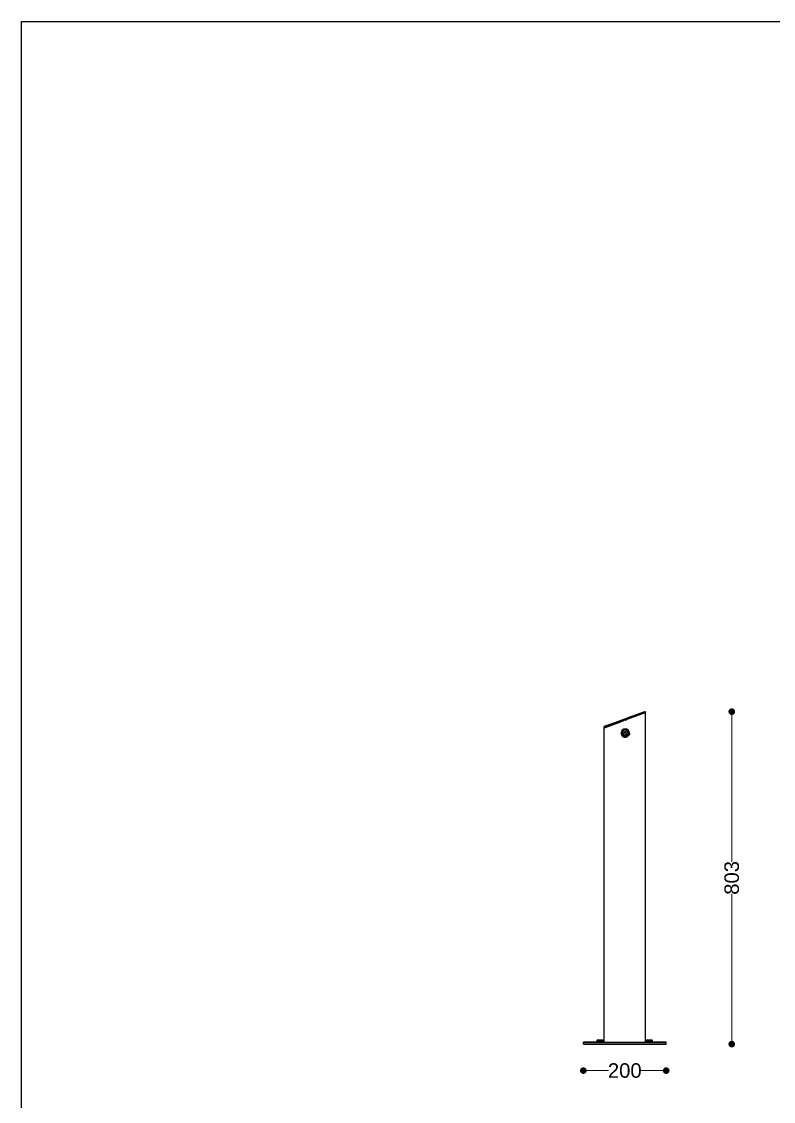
# Model space of a CAD drawing. Header units: millimetres. Extents: x 10366 to 13995, y 24552 to 29685.
# Drawn here: x 10366 to 12181, y 27078 to 29685 of the extents above; entities that cross this region are included whole.
import ezdxf

# ---------------------------------------------------------------- set-up
doc = ezdxf.new("R2010")
doc.units = ezdxf.units.MM
doc.header["$LTSCALE"] = 3
doc.layers.add('Default', color=7, linetype='Continuous')
doc.styles.get("Standard").update_dxf_attribs({"font": 'arial.ttf'})
doc.dimstyles.new('MATEUSZ', dxfattribs={"dimtxt": 35, "dimasz": 16, "dimexe": 0.18, "dimexo": 0.0625, "dimgap": 0.09, "dimtad": 0, "dimdec": 0, "dimdsep": 46, "dimtxsty": 'Standard', "dimblk": 'DOT', "dimcen": 0.09, "dimse1": 1, "dimse2": 1, "dimadec": 0, "dimazin": 0, "dimtfac": 1, "dimtdec": 0, "dimtofl": 0, "dimtmove": 0, "dimatfit": 3, "dimfxl": 1, "dimtolj": 1, "dimtzin": 0, "dimlwd": 9, "dimlwe": 9, "dimarcsym": 0})

# ---------------------------------------------------------------- blocks, each defined once
blk = doc.blocks.new('_Dot')
at = {"color": 0, "linetype": 'ByBlock', "lineweight": -2}
blk.add_line((-0.5, 0), (-1, 0), dxfattribs=at)
at = {"color": 0, "linetype": 'ByBlock', "const_width": 0.5}
blk.add_lwpolyline([(-0.25, 0, 1), (0.25, 0, 1)], format="xyb", close=True, dxfattribs=at)
blk = doc.blocks.new('*D28')
at = {"color": 0, "lineweight": 9, "transparency": 16777216}
for p, q in [((12080.1, 28002.6), (12080.1, 27656.2)), ((12080.1, 27232.1), (12080.1, 27578.6))]:
    blk.add_line(p, q, dxfattribs=at)
at = {"layer": 'Defpoints', "color": 0, "transparency": 16777216}
for p in [(11870.8, 28018.6), (11921.2, 27216.1), (12080.1, 27216.1)]:
    blk.add_point(p, dxfattribs=at)
at = {"color": 0, "lineweight": 9, "transparency": 16777216, "xscale": 16, "yscale": 16, "zscale": 16}
for p, rotation in [((12080.1, 28018.6), 90), ((12080.1, 27216.1), 270)]:
    blk.add_blockref('_Dot', p, dxfattribs=dict(at, rotation=rotation))
at = {"color": 0, "transparency": 16777216, "insert": (12080.1, 27617.4), "char_height": 35, "attachment_point": 5, "rotation": 90}
blk.add_mtext('\\A1;803', dxfattribs=at)
blk = doc.blocks.new('*D30')
at = {"color": 0, "lineweight": 9, "transparency": 16777216}
for p, q in [((11737.9, 27152.1), (11782.9, 27152.1)), ((11905.9, 27152.1), (11860.9, 27152.1))]:
    blk.add_line(p, q, dxfattribs=at)
at = {"layer": 'Defpoints', "color": 0, "transparency": 16777216}
for p in [(11721.9, 27216.1), (11921.9, 27216.1), (11921.9, 27152.1)]:
    blk.add_point(p, dxfattribs=at)
at = {"color": 0, "lineweight": 9, "transparency": 16777216, "xscale": 16, "yscale": 16, "zscale": 16, "rotation": 180}
blk.add_blockref('_Dot', (11721.9, 27152.1), dxfattribs=at)
at = {"color": 0, "lineweight": 9, "transparency": 16777216, "xscale": 16, "yscale": 16, "zscale": 16}
blk.add_blockref('_Dot', (11921.9, 27152.1), dxfattribs=at)
at = {"color": 0, "transparency": 16777216, "insert": (11821.9, 27152.1), "char_height": 35, "attachment_point": 5}
blk.add_mtext('\\A1;200', dxfattribs=at)

msp = doc.modelspace()

# ---------------------------------------------------------------- linework, layer by layer
msp.add_lwpolyline([(10366.2, 24552.5), (10366.2, 29684.6), (13995, 29684.6), (13995, 24552.5)], close=True)
at = {"layer": 'Default'}
for p, q in [((11871.9, 28016.8), (11871.9, 28017.7)), ((11871.9, 27221.1), (11871.9, 28016.1)), ((11771.9, 27981.3), (11771.9, 27982.1)), ((11771.9, 27221.1), (11771.9, 27979.7)), ((11824.2, 27971.3), (11818.9, 27966)), ((11818.9, 27966), (11826.1, 27964)), ((11826.1, 27964), (11824.2, 27971.3)), ((11721.9, 27216.1), (11721.9, 27221.1)), ((11755.5, 27225.1), (11755.5, 27222.1)), ((11755.5, 27222.1), (11755.5, 27225.1)), ((11755.5, 27222.1), (11755.5, 27225.1)), ((11756, 27225.1), (11761.6, 27225.1)), ((11756, 27225.1), (11756, 27222.1)), ((11756, 27222.1), (11761.6, 27222.1)), ((11756.5, 27226.1), (11762.1, 27226.1)), ((11761.6, 27225.1), (11761.6, 27222.1)), ((11762.1, 27226.1), (11768, 27226.1)), ((11762.6, 27225.1), (11768.4, 27225.1)), ((11762.6, 27225.1), (11762.6, 27222.1)), ((11762.6, 27222.1), (11768.4, 27222.1)), ((11768.4, 27225.1), (11768.4, 27222.1)), ((11769, 27225.1), (11769.1, 27225.1)), ((11769, 27225.1), (11769, 27222.1)), ((11769, 27222.1), (11769.1, 27222.1)), ((11769.1, 27225.1), (11769.1, 27222.1)), ((11769.1, 27225.1), (11769.1, 27222.1)), ((11769.1, 27225.1), (11769.1, 27222.1)), ((11769.1, 27225.1), (11769.1, 27222.1)), ((11874.7, 27225.1), (11874.7, 27222.1)), ((11874.7, 27222.1), (11874.7, 27225.1)), ((11875.2, 27225.1), (11880.8, 27225.1)), ((11875.2, 27225.1), (11875.2, 27222.1)), ((11875.2, 27222.1), (11880.8, 27222.1)), ((11875.7, 27226.1), (11881.3, 27226.1)), ((11880.8, 27225.1), (11880.8, 27222.1)), ((11881.3, 27226.1), (11887.1, 27226.1)), ((11881.8, 27225.1), (11887.6, 27225.1)), ((11881.8, 27225.1), (11881.8, 27222.1)), ((11881.8, 27222.1), (11887.6, 27222.1)), ((11887.6, 27225.1), (11887.6, 27222.1)), ((11888.1, 27225.1), (11888.3, 27225.1)), ((11888.1, 27225.1), (11888.1, 27222.1)), ((11888.1, 27222.1), (11888.3, 27222.1)), ((11888.3, 27225.1), (11888.3, 27222.1)), ((11888.3, 27225.1), (11888.3, 27222.1)), ((11921.9, 27216.1), (11921.9, 27221.1))]:
    msp.add_line(p, q, dxfattribs=at)
for points in [[(11871.9, 28017.7, 0), (11871.9, 28017.7, 0), (11871.9, 28017.7, 0), (11871.9, 28017.7, 0), (11871.9, 28017.7, 0), (11871.9, 28017.7, 0), (11871.9, 28017.7, 0), (11871.9, 28017.7, 0), (11871.9, 28017.7, 0), (11871.9, 28017.7, 0), (11871.9, 28017.6, 0), (11871.6, 28017.5, 0), (11870.4, 28017.1, 0), (11857.8, 28012.6, 0), (11771.9, 27982.1, 0)], [(11871.9, 28016.8, 0), (11871.9, 28016.8, 0), (11871.9, 28016.8, 0), (11871.9, 28016.8, 0), (11871.9, 28016.8, 0), (11871.9, 28016.8, 0), (11871.9, 28016.8, 0), (11871.9, 28016.8, 0), (11871.9, 28016.8, 0), (11871.9, 28016.8, 0), (11871.9, 28016.8, 0), (11871.6, 28016.7, 0), (11870.4, 28016.2, 0), (11857.8, 28011.8, 0), (11811.6, 27995.4, 0), (11783.5, 27985.4, 0), (11774.9, 27982.3, 0), (11772.7, 27981.5, 0), (11772.1, 27981.3, 0), (11772, 27981.3, 0), (11771.9, 27981.3, 0), (11771.9, 27981.3, 0), (11771.9, 27981.3, 0), (11771.9, 27981.3, 0), (11771.9, 27981.3, 0), (11771.9, 27981.3, 0), (11771.9, 27981.3, 0), (11771.9, 27981.3, 0), (11771.9, 27981.3, 0), (11771.9, 27981.3, 0), (11771.9, 27981.3, 0), (11771.9, 27981.3, 0)], [(11871.9, 28016.1, 0), (11871.9, 28016.1, 0), (11871.9, 28016.1, 0), (11871.9, 28016.1, 0), (11871.9, 28016.1, 0), (11871.9, 28016.1, 0), (11871.9, 28016.1, 0), (11871.9, 28016.1, 0), (11871.9, 28016.1, 0), (11871.9, 28016.1, 0), (11871.7, 28016, 0), (11871.1, 28015.8, 0), (11864.4, 28013.4, 0), (11802.1, 27990.7, 0), (11779.5, 27982.5, 0), (11773.5, 27980.3, 0), (11772.2, 27979.8, 0), (11771.9, 27979.7, 0), (11771.9, 27979.7, 0), (11771.9, 27979.7, 0), (11771.9, 27979.7, 0), (11771.9, 27979.7, 0), (11771.9, 27979.7, 0), (11771.9, 27979.7, 0), (11771.9, 27979.7, 0), (11771.9, 27979.7, 0), (11771.9, 27979.7, 0), (11771.9, 27979.7, 0), (11771.9, 27979.7, 0), (11771.9, 27979.7, 0), (11771.9, 27979.7, 0), (11771.9, 27979.7, 0), (11771.9, 27979.7, 0), (11772.1, 27979.8, 0), (11772.6, 27980, 0), (11775, 27980.8, 0), (11807.9, 27992.8, 0)], [(11864.4, 28013.3, 0), (11784.5, 27984.4, 0), (11774.2, 27980.7, 0), (11773.4, 27980.4, 0), (11773.3, 27980.3, 0), (11773.3, 27980.3, 0), (11773.3, 27980.3, 0), (11773.3, 27980.3, 0), (11773.3, 27980.3, 0), (11773.3, 27980.3, 0), (11773.3, 27980.3, 0), (11773.3, 27980.3, 0), (11773.3, 27980.3, 0), (11773.3, 27980.3, 0), (11773.3, 27980.3, 0), (11773.3, 27980.3, 0), (11773.3, 27980.3, 0), (11773.3, 27980.3, 0), (11773.6, 27980.5, 0), (11775.3, 27981.1, 0), (11782.1, 27983.6, 0), (11808, 27992.9, 0)], [(11821.8, 27997.9, 0), (11822.2, 27998.1, 0)], [(11821.8, 27997.9, 0), (11822.2, 27998, 0)], [(11823.2, 27998.4, 0), (11823.6, 27998.6, 0)], [(11823.2, 27998.4, 0), (11823.6, 27998.5, 0)], [(11824.6, 27998.9, 0), (11825, 27999.1, 0)], [(11824.7, 27998.9, 0), (11825, 27999, 0)], [(11826.1, 27999.4, 0), (11826.5, 27999.6, 0)], [(11826.1, 27999.5, 0), (11826.5, 27999.6, 0)], [(11827.8, 28003.1, 0), (11827.9, 28003.1, 0), (11827.9, 28003.1, 0), (11828, 28003.1, 0), (11828.1, 28003.1, 0), (11828.1, 28003.1, 0), (11828.2, 28003.1, 0), (11828.2, 28003.1, 0), (11828.3, 28003.1, 0)], [(11835.9, 28005.9, 0), (11836, 28006, 0), (11836.1, 28006.1, 0), (11836.2, 28006.1, 0), (11836.3, 28006.2, 0)], [(11836.3, 28006.2, 0), (11836.3, 28006.2, 0), (11836.2, 28006.1, 0), (11836.2, 28006.1, 0), (11836.1, 28006, 0), (11836.1, 28006, 0), (11836, 28005.9, 0), (11836, 28005.9, 0), (11836, 28005.8, 0)], [(11837.6, 28006.6, 0), (11837.4, 28006.6, 0), (11837.3, 28006.5, 0), (11837.2, 28006.4, 0), (11837.1, 28006.2, 0)], [(11847, 28010.1, 0), (11846.9, 28010, 0), (11846.8, 28009.9, 0), (11846.7, 28009.8, 0), (11846.6, 28009.7, 0)], [(11865.8, 28013.9, 0), (11864.7, 28013.4, 0)], [(11867.2, 28014.4, 0), (11866.9, 28014.2, 0)], [(11870.6, 28018.6, 0), (11870.7, 28018.6, 0), (11870.8, 28018.6, 0), (11870.9, 28018.7, 0), (11871, 28018.6, 0), (11871.2, 28018.6, 0), (11871.3, 28018.6, 0), (11871.4, 28018.5, 0), (11871.5, 28018.5, 0), (11871.6, 28018.4, 0), (11871.7, 28018.3, 0), (11871.7, 28018.2, 0), (11871.8, 28018.1, 0), (11871.9, 28018, 0), (11871.9, 28017.9, 0), (11871.9, 28017.8, 0), (11871.9, 28017.7, 0)], [(11871.5, 28016, 0), (11871.8, 28016.1, 0), (11871.9, 28016.1, 0), (11871.9, 28016.1, 0), (11871.9, 28016.1, 0), (11871.9, 28016.1, 0), (11871.9, 28016.1, 0), (11871.9, 28016.1, 0), (11871.9, 28016.1, 0), (11871.9, 28016.1, 0), (11871.9, 28016.1, 0), (11871.9, 28016.1, 0), (11871.9, 28016.1, 0), (11871.9, 28016.1, 0), (11871.9, 28016.1, 0), (11871.9, 28016.1, 0), (11871.9, 28016.1, 0), (11871.9, 28016.1, 0), (11871.9, 28016.1, 0)], [(11871.9, 28016.8, 0), (11871.9, 28016.7, 0), (11871.9, 28016.6, 0), (11871.9, 28016.5, 0), (11871.9, 28016.4, 0)], [(11771.9, 27982.1, 0), (11771.9, 27982.3, 0), (11772, 27982.5, 0), (11772, 27982.6, 0), (11772.1, 27982.7, 0), (11772.2, 27982.8, 0), (11772.3, 27982.9, 0), (11772.4, 27983, 0), (11772.6, 27983.1, 0)], [(11773.3, 27980.3, 0), (11773.3, 27980.3, 0), (11773.1, 27980.3, 0), (11773, 27980.3, 0), (11772.8, 27980.3, 0), (11772.7, 27980.3, 0), (11772.5, 27980.4, 0), (11772.4, 27980.4, 0), (11772.3, 27980.5, 0), (11772.2, 27980.6, 0), (11772.1, 27980.8, 0), (11772, 27980.9, 0), (11771.9, 27981.1, 0), (11771.9, 27981.2, 0), (11771.9, 27981.3, 0)], [(11796.6, 27991.7, 0), (11796.5, 27991.7, 0), (11796.4, 27991.7, 0), (11796.3, 27991.7, 0), (11796.1, 27991.6, 0)], [(11796.8, 27988.9, 0), (11796.9, 27988.9, 0), (11797, 27988.9, 0), (11797.1, 27989, 0), (11797.1, 27989, 0), (11797.2, 27989.1, 0), (11797.3, 27989.2, 0), (11797.3, 27989.2, 0), (11797.4, 27989.3, 0)], [(11806.1, 27995.1, 0), (11805.9, 27995.1, 0), (11805.8, 27995.1, 0), (11805.7, 27995.1, 0), (11805.6, 27995, 0)], [(11806.3, 27992.3, 0), (11806.4, 27992.3, 0), (11806.5, 27992.4, 0), (11806.6, 27992.5, 0), (11806.7, 27992.6, 0)], [(11806.9, 27995.5, 0), (11807, 27995.5, 0), (11807.2, 27995.6, 0), (11807.3, 27995.6, 0), (11807.5, 27995.5, 0)], [(11808, 27992.9, 0), (11809.3, 27993.3, 0)], [(11808.1, 27993, 0), (11809.5, 27993.4, 0)], [(11809.8, 27993.5, 0), (11810.8, 27993.8, 0)], [(11810, 27993.6, 0), (11810.7, 27993.9, 0)], [(11811.4, 27994.1, 0), (11812.2, 27994.4, 0)], [(11811.4, 27994.1, 0), (11812.2, 27994.4, 0)], [(11812.8, 27994.6, 0), (11813.6, 27994.9, 0)], [(11812.8, 27994.7, 0), (11813.6, 27994.9, 0)], [(11814.3, 27995.2, 0), (11815, 27995.5, 0)], [(11814.3, 27995.1, 0), (11815, 27995.4, 0)], [(11815.7, 27995.7, 0), (11816.5, 27996, 0)], [(11815.7, 27995.6, 0), (11816.5, 27995.9, 0)], [(11817.1, 27996.2, 0), (11817.9, 27996.5, 0)], [(11817.1, 27996.2, 0), (11817.9, 27996.4, 0)], [(11818.9, 27996.8, 0), (11819.3, 27997, 0)], [(11818.9, 27996.9, 0), (11819.3, 27997, 0)], [(11820.4, 27997.3, 0), (11820.8, 27997.5, 0)], [(11820.4, 27997.4, 0), (11820.7, 27997.5, 0)], [(11833.6, 27964.3, 0), (11831.7, 27962.3, 0)], [(11833, 27966.5, 0), (11833.6, 27964.3, 0)], [(11756.1, 27221.1, 0), (11727.4, 27221.1, 0), (11722.3, 27221.1, 0), (11722, 27221.1, 0), (11721.9, 27221.1, 0), (11721.9, 27221.1, 0), (11721.9, 27221.1, 0), (11721.9, 27221.1, 0), (11721.9, 27221.1, 0), (11721.9, 27221.1, 0), (11721.9, 27221.1, 0), (11721.9, 27221.1, 0), (11721.9, 27221.1, 0), (11721.9, 27221.1, 0), (11721.9, 27221.1, 0), (11721.9, 27221.1, 0), (11721.9, 27221.1, 0), (11721.9, 27221.1, 0), (11722, 27221.1, 0), (11722.2, 27221.1, 0), (11723.1, 27221.1, 0), (11726.7, 27221.1, 0), (11742.1, 27221.1, 0), (11921.9, 27221.1, 0)], [(11755.5, 27225.1, 0), (11755.5, 27225.2, 0), (11755.5, 27225.3, 0), (11755.6, 27225.4, 0), (11755.6, 27225.5, 0), (11755.6, 27225.6, 0), (11755.7, 27225.7, 0), (11755.7, 27225.8, 0), (11755.8, 27225.8, 0), (11755.9, 27225.9, 0), (11756, 27225.9, 0), (11756, 27226, 0), (11756.1, 27226, 0), (11756.2, 27226.1, 0), (11756.3, 27226.1, 0), (11756.4, 27226.1, 0), (11756.5, 27226.1, 0)], [(11755.5, 27225.1, 0), (11755.5, 27225.2, 0), (11755.5, 27225.3, 0), (11755.5, 27225.4, 0), (11755.5, 27225.5, 0), (11755.6, 27225.6, 0), (11755.6, 27225.7, 0), (11755.7, 27225.8, 0), (11755.8, 27225.8, 0), (11755.8, 27225.9, 0), (11755.9, 27225.9, 0), (11756, 27226, 0), (11756.1, 27226, 0), (11756.2, 27226.1, 0), (11756.2, 27226.1, 0), (11756.3, 27226.1, 0), (11756.4, 27226.1, 0)], [(11755.5, 27225.1, 0), (11755.5, 27225.2, 0), (11755.5, 27225.4, 0), (11755.6, 27225.5, 0), (11755.6, 27225.6, 0)], [(11756, 27225.1, 0), (11755.6, 27225.1, 0), (11755.5, 27225.1, 0), (11755.5, 27225.1, 0), (11755.5, 27225.1, 0), (11755.5, 27225.1, 0), (11755.5, 27225.1, 0), (11755.5, 27225.1, 0), (11755.5, 27225.1, 0), (11755.5, 27225.1, 0), (11755.5, 27225.1, 0), (11755.5, 27225.1, 0), (11755.5, 27225.1, 0), (11755.5, 27225.1, 0), (11755.5, 27225.1, 0), (11755.5, 27225.1, 0), (11755.5, 27225.1, 0), (11755.5, 27225.1, 0), (11755.5, 27225.1, 0), (11755.5, 27225.1, 0), (11755.5, 27225.1, 0), (11755.5, 27225.1, 0), (11755.5, 27225.1, 0), (11755.5, 27225.1, 0)], [(11755.5, 27222.1, 0), (11755.5, 27222.1, 0), (11755.5, 27222.1, 0), (11755.5, 27222.1, 0), (11755.5, 27222.1, 0), (11755.5, 27222.1, 0), (11755.5, 27222.1, 0), (11755.5, 27222.1, 0), (11755.5, 27222.1, 0), (11755.5, 27222.1, 0), (11755.5, 27222.1, 0), (11755.5, 27222.1, 0), (11755.5, 27222.1, 0), (11755.5, 27222.1, 0), (11755.5, 27222.1, 0), (11755.5, 27222.1, 0), (11755.5, 27222.1, 0), (11755.5, 27222.1, 0), (11755.5, 27222.1, 0), (11755.5, 27222.1, 0), (11755.5, 27222.1, 0), (11755.5, 27222.1, 0), (11755.6, 27222.1, 0), (11756, 27222.1, 0)], [(11755.6, 27221.6, 0), (11755.5, 27221.7, 0), (11755.5, 27221.9, 0), (11755.5, 27222, 0), (11755.5, 27222.1, 0)], [(11756.5, 27221.1, 0), (11756.4, 27221.1, 0), (11756.3, 27221.1, 0), (11756.2, 27221.2, 0), (11756.1, 27221.2, 0), (11756, 27221.2, 0), (11756, 27221.3, 0), (11755.9, 27221.3, 0), (11755.8, 27221.4, 0), (11755.7, 27221.5, 0), (11755.7, 27221.6, 0), (11755.6, 27221.6, 0), (11755.6, 27221.7, 0), (11755.6, 27221.8, 0), (11755.5, 27221.9, 0), (11755.5, 27222, 0), (11755.5, 27222.1, 0)], [(11756.4, 27221.1, 0), (11756.3, 27221.1, 0), (11756.2, 27221.1, 0), (11756.2, 27221.2, 0), (11756.1, 27221.2, 0), (11756, 27221.2, 0), (11755.9, 27221.3, 0), (11755.8, 27221.3, 0), (11755.8, 27221.4, 0), (11755.7, 27221.5, 0), (11755.6, 27221.6, 0), (11755.6, 27221.6, 0), (11755.5, 27221.7, 0), (11755.5, 27221.8, 0), (11755.5, 27221.9, 0), (11755.5, 27222, 0), (11755.5, 27222.1, 0)], [(11755.7, 27225.7, 0), (11755.8, 27225.8, 0), (11755.9, 27225.9, 0), (11756, 27226, 0), (11756.1, 27226, 0), (11756.2, 27226.1, 0), (11756.3, 27226.1, 0), (11756.4, 27226.1, 0), (11756.5, 27226.1, 0)], [(11756.5, 27221.1, 0), (11756.4, 27221.1, 0), (11756.3, 27221.1, 0), (11756.2, 27221.2, 0), (11756.1, 27221.2, 0), (11756, 27221.2, 0), (11756, 27221.3, 0), (11755.9, 27221.3, 0), (11755.8, 27221.4, 0)], [(11756.5, 27221.1, 0), (11756.4, 27221.1, 0), (11756.3, 27221.1, 0), (11756.2, 27221.1, 0), (11756.1, 27221.2, 0), (11756, 27221.2, 0), (11755.9, 27221.3, 0), (11755.8, 27221.3, 0), (11755.8, 27221.4, 0)], [(11756.5, 27226.1, 0), (11756.5, 27226.1, 0), (11756.4, 27226.1, 0), (11756.4, 27226.1, 0), (11756.3, 27226, 0), (11756.3, 27226, 0), (11756.2, 27226, 0), (11756.2, 27225.9, 0), (11756.1, 27225.8, 0), (11756.1, 27225.7, 0), (11756, 27225.5, 0), (11756, 27225.3, 0), (11756, 27225.1, 0)], [(11756, 27226, 0), (11756.1, 27226, 0), (11756.2, 27226.1, 0), (11756.3, 27226.1, 0), (11756.5, 27226.1, 0)], [(11756.7, 27226.1, 0), (11756.6, 27226.1, 0), (11756.5, 27226.1, 0), (11756.4, 27226.1, 0), (11756.3, 27226, 0), (11756.2, 27226, 0), (11756.1, 27226, 0), (11756, 27225.9, 0), (11756, 27225.8, 0)], [(11756, 27222.1, 0), (11756, 27221.9, 0), (11756, 27221.7, 0), (11756.1, 27221.6, 0), (11756.1, 27221.4, 0), (11756.2, 27221.3, 0), (11756.2, 27221.3, 0), (11756.3, 27221.2, 0), (11756.3, 27221.2, 0), (11756.4, 27221.1, 0), (11756.4, 27221.1, 0), (11756.5, 27221.1, 0), (11756.5, 27221.1, 0)], [(11756.5, 27226.1, 0), (11756.4, 27226.1, 0), (11756.4, 27226.1, 0), (11756.4, 27226.1, 0), (11756.4, 27226.1, 0), (11756.3, 27226.1, 0), (11756.3, 27226, 0), (11756.2, 27226, 0), (11756.2, 27225.9, 0), (11756.1, 27225.9, 0), (11756.1, 27225.7, 0)], [(11756.7, 27226.1, 0), (11756.6, 27226.1, 0), (11756.5, 27226.1, 0), (11756.4, 27226.1, 0), (11756.3, 27226, 0)], [(11756.3, 27221.2, 0), (11756.4, 27221.2, 0), (11756.5, 27221.1, 0), (11756.6, 27221.1, 0), (11756.7, 27221.1, 0)], [(11761.6, 27225.1, 0), (11761.6, 27225.3, 0), (11761.7, 27225.5, 0), (11761.7, 27225.7, 0), (11761.8, 27225.8, 0), (11761.8, 27225.9, 0), (11761.9, 27226, 0), (11761.9, 27226, 0), (11761.9, 27226, 0), (11762, 27226.1, 0), (11762, 27226.1, 0), (11762.1, 27226.1, 0), (11762.1, 27226.1, 0)], [(11762.6, 27225.1, 0), (11761.6, 27225.1, 0)], [(11761.6, 27222.1, 0), (11762.6, 27222.1, 0)], [(11762.1, 27221.1, 0), (11762.1, 27221.1, 0), (11762, 27221.1, 0), (11762, 27221.1, 0), (11761.9, 27221.2, 0), (11761.9, 27221.2, 0), (11761.9, 27221.3, 0), (11761.8, 27221.3, 0), (11761.8, 27221.4, 0), (11761.7, 27221.6, 0), (11761.7, 27221.7, 0), (11761.6, 27221.9, 0), (11761.6, 27222.1, 0)], [(11762.1, 27226.1, 0), (11762.2, 27226.1, 0), (11762.2, 27226.1, 0), (11762.2, 27226.1, 0), (11762.2, 27226.1, 0), (11762.2, 27226.1, 0), (11762.3, 27226.1, 0), (11762.3, 27226, 0), (11762.4, 27226, 0), (11762.4, 27225.9, 0), (11762.5, 27225.9, 0), (11762.5, 27225.7, 0), (11762.6, 27225.5, 0), (11762.6, 27225.3, 0), (11762.6, 27225.1, 0)], [(11762.6, 27222.1, 0), (11762.6, 27221.9, 0), (11762.6, 27221.7, 0), (11762.5, 27221.6, 0), (11762.5, 27221.4, 0), (11762.4, 27221.3, 0), (11762.4, 27221.3, 0), (11762.4, 27221.2, 0), (11762.3, 27221.2, 0), (11762.3, 27221.1, 0), (11762.2, 27221.1, 0), (11762.2, 27221.1, 0), (11762.2, 27221.1, 0), (11762.2, 27221.1, 0), (11762.1, 27221.1, 0)], [(11767.9, 27226.1, 0), (11768, 27226.1, 0), (11768.1, 27226.1, 0), (11768.2, 27226.1, 0), (11768.3, 27226, 0), (11768.4, 27226, 0), (11768.5, 27225.9, 0), (11768.6, 27225.8, 0), (11768.7, 27225.7, 0)], [(11768.7, 27221.5, 0), (11768.6, 27221.4, 0), (11768.5, 27221.3, 0), (11768.4, 27221.2, 0), (11768.3, 27221.2, 0), (11768.2, 27221.2, 0), (11768.1, 27221.1, 0), (11768, 27221.1, 0), (11767.9, 27221.1, 0)], [(11768.4, 27225.1, 0), (11768.4, 27225.3, 0), (11768.4, 27225.5, 0), (11768.3, 27225.7, 0), (11768.3, 27225.8, 0), (11768.3, 27225.9, 0), (11768.2, 27226, 0), (11768.2, 27226, 0), (11768.1, 27226, 0), (11768.1, 27226.1, 0), (11768, 27226.1, 0), (11768, 27226.1, 0), (11768, 27226.1, 0), (11768, 27226.1, 0), (11768, 27226.1, 0)], [(11768, 27226.1, 0), (11768, 27226.1, 0), (11768.1, 27226.1, 0), (11768.2, 27226.1, 0), (11768.3, 27226, 0), (11768.4, 27226, 0), (11768.5, 27226, 0), (11768.6, 27225.9, 0), (11768.7, 27225.8, 0), (11768.7, 27225.7, 0), (11768.8, 27225.7, 0), (11768.8, 27225.6, 0), (11768.9, 27225.5, 0), (11768.9, 27225.4, 0), (11768.9, 27225.3, 0), (11768.9, 27225.2, 0), (11769, 27225.1, 0)], [(11769, 27222.1, 0), (11768.9, 27222, 0), (11768.9, 27221.9, 0), (11768.9, 27221.8, 0), (11768.9, 27221.7, 0), (11768.8, 27221.7, 0), (11768.8, 27221.6, 0), (11768.7, 27221.5, 0), (11768.7, 27221.4, 0), (11768.6, 27221.3, 0), (11768.5, 27221.3, 0), (11768.4, 27221.2, 0), (11768.3, 27221.2, 0), (11768.2, 27221.1, 0), (11768.1, 27221.1, 0), (11768, 27221.1, 0), (11768, 27221.1, 0)], [(11768, 27221.1, 0), (11768, 27221.1, 0), (11768, 27221.1, 0), (11768, 27221.1, 0), (11768, 27221.1, 0), (11768.1, 27221.1, 0), (11768.1, 27221.2, 0), (11768.1, 27221.2, 0), (11768.2, 27221.2, 0), (11768.2, 27221.3, 0), (11768.3, 27221.4, 0), (11768.3, 27221.5, 0), (11768.4, 27221.7, 0), (11768.4, 27221.9, 0), (11768.4, 27222.1, 0)], [(11769.1, 27225.1, 0), (11769.1, 27225.2, 0), (11769.1, 27225.3, 0), (11769.1, 27225.4, 0), (11769.1, 27225.5, 0), (11769, 27225.6, 0), (11769, 27225.7, 0), (11768.9, 27225.7, 0), (11768.8, 27225.8, 0), (11768.8, 27225.9, 0), (11768.7, 27226, 0), (11768.6, 27226, 0), (11768.5, 27226, 0), (11768.4, 27226.1, 0), (11768.3, 27226.1, 0), (11768.2, 27226.1, 0), (11768.1, 27226.1, 0)], [(11769.1, 27225.1, 0), (11769.1, 27225.2, 0), (11769.1, 27225.3, 0), (11769.1, 27225.4, 0), (11769, 27225.5, 0), (11769, 27225.6, 0), (11768.9, 27225.7, 0), (11768.9, 27225.7, 0), (11768.8, 27225.8, 0), (11768.7, 27225.9, 0), (11768.6, 27226, 0), (11768.5, 27226, 0), (11768.5, 27226, 0), (11768.4, 27226.1, 0), (11768.3, 27226.1, 0), (11768.2, 27226.1, 0), (11768.1, 27226.1, 0)], [(11768.1, 27226.1, 0), (11768.2, 27226.1, 0), (11768.3, 27226.1, 0), (11768.4, 27226.1, 0), (11768.5, 27226, 0), (11768.6, 27226, 0), (11768.6, 27225.9, 0), (11768.7, 27225.9, 0), (11768.8, 27225.8, 0), (11768.9, 27225.8, 0), (11768.9, 27225.7, 0), (11769, 27225.6, 0), (11769, 27225.5, 0), (11769, 27225.4, 0), (11769.1, 27225.3, 0), (11769.1, 27225.2, 0), (11769.1, 27225.1, 0)], [(11768.1, 27221.1, 0), (11768.2, 27221.1, 0), (11768.3, 27221.1, 0), (11768.4, 27221.1, 0), (11768.5, 27221.2, 0), (11768.6, 27221.2, 0), (11768.7, 27221.3, 0), (11768.8, 27221.3, 0), (11768.8, 27221.4, 0), (11768.9, 27221.5, 0), (11769, 27221.6, 0), (11769, 27221.7, 0), (11769.1, 27221.7, 0), (11769.1, 27221.8, 0), (11769.1, 27221.9, 0), (11769.1, 27222, 0), (11769.1, 27222.1, 0)], [(11769.1, 27222.1, 0), (11769.1, 27222, 0), (11769.1, 27221.9, 0), (11769, 27221.8, 0), (11769, 27221.7, 0), (11769, 27221.6, 0), (11768.9, 27221.6, 0), (11768.9, 27221.5, 0), (11768.8, 27221.4, 0), (11768.7, 27221.3, 0), (11768.6, 27221.3, 0), (11768.6, 27221.2, 0), (11768.5, 27221.2, 0), (11768.4, 27221.2, 0), (11768.3, 27221.1, 0), (11768.2, 27221.1, 0), (11768.1, 27221.1, 0)], [(11768.2, 27226.1, 0), (11768.3, 27226.1, 0), (11768.4, 27226.1, 0), (11768.4, 27226.1, 0), (11768.5, 27226, 0), (11768.6, 27226, 0), (11768.7, 27225.9, 0), (11768.8, 27225.9, 0), (11768.8, 27225.8, 0), (11768.9, 27225.8, 0), (11769, 27225.7, 0), (11769, 27225.6, 0), (11769.1, 27225.5, 0), (11769.1, 27225.4, 0), (11769.1, 27225.3, 0), (11769.1, 27225.2, 0), (11769.1, 27225.1, 0)], [(11769.1, 27222.1, 0), (11769.1, 27222, 0), (11769.1, 27221.9, 0), (11769.1, 27221.8, 0), (11769.1, 27221.7, 0), (11769, 27221.6, 0), (11769, 27221.6, 0), (11768.9, 27221.5, 0), (11768.8, 27221.4, 0), (11768.8, 27221.3, 0), (11768.7, 27221.3, 0), (11768.6, 27221.2, 0), (11768.5, 27221.2, 0), (11768.4, 27221.2, 0), (11768.4, 27221.1, 0), (11768.3, 27221.1, 0), (11768.2, 27221.1, 0)], [(11769, 27225.1, 0), (11768.9, 27225.1, 0), (11768.9, 27225.1, 0), (11768.9, 27225.1, 0), (11768.8, 27225.1, 0), (11768.4, 27225.1, 0)], [(11768.4, 27222.1, 0), (11769, 27222.1, 0)], [(11771.9, 27221.1, 0), (11768.4, 27221.1, 0)], [(11768.5, 27221.2, 0), (11768.7, 27221.3, 0), (11768.8, 27221.4, 0), (11768.9, 27221.5, 0), (11768.9, 27221.6, 0), (11769, 27221.7, 0), (11769.1, 27221.9, 0), (11769.1, 27222, 0), (11769.1, 27222.1, 0)], [(11768.8, 27225.6, 0), (11768.8, 27225.5, 0), (11768.9, 27225.3, 0), (11768.9, 27225.2, 0), (11768.9, 27225.1, 0)], [(11875.7, 27221.1, 0), (11871.9, 27221.1, 0)], [(11874.7, 27225.1, 0), (11874.7, 27225.2, 0), (11874.7, 27225.3, 0), (11874.8, 27225.4, 0), (11874.8, 27225.5, 0), (11874.8, 27225.6, 0), (11874.9, 27225.7, 0), (11874.9, 27225.8, 0), (11875, 27225.8, 0), (11875.1, 27225.9, 0), (11875.2, 27225.9, 0), (11875.2, 27226, 0), (11875.3, 27226, 0), (11875.4, 27226.1, 0), (11875.5, 27226.1, 0), (11875.6, 27226.1, 0), (11875.7, 27226.1, 0)], [(11874.7, 27225.1, 0), (11874.7, 27225.2, 0), (11874.7, 27225.3, 0), (11874.7, 27225.4, 0), (11874.7, 27225.5, 0), (11874.8, 27225.6, 0), (11874.8, 27225.7, 0), (11874.9, 27225.8, 0), (11875, 27225.8, 0), (11875, 27225.9, 0), (11875.1, 27225.9, 0), (11875.2, 27226, 0), (11875.3, 27226, 0), (11875.4, 27226.1, 0), (11875.4, 27226.1, 0), (11875.5, 27226.1, 0), (11875.6, 27226.1, 0)], [(11875.2, 27225.1, 0), (11874.8, 27225.1, 0), (11874.7, 27225.1, 0), (11874.7, 27225.1, 0), (11874.7, 27225.1, 0), (11874.7, 27225.1, 0), (11874.7, 27225.1, 0), (11874.7, 27225.1, 0), (11874.7, 27225.1, 0), (11874.7, 27225.1, 0), (11874.7, 27225.1, 0), (11874.7, 27225.1, 0), (11874.7, 27225.1, 0), (11874.7, 27225.1, 0), (11874.7, 27225.1, 0), (11874.7, 27225.1, 0), (11874.7, 27225.1, 0), (11874.7, 27225.1, 0), (11874.7, 27225.1, 0), (11874.7, 27225.1, 0), (11874.7, 27225.1, 0), (11874.7, 27225.1, 0), (11874.7, 27225.1, 0), (11874.7, 27225.1, 0)], [(11874.7, 27222.1, 0), (11874.7, 27222.1, 0), (11874.7, 27222.1, 0), (11874.7, 27222.1, 0), (11874.7, 27222.1, 0), (11874.7, 27222.1, 0), (11874.7, 27222.1, 0), (11874.7, 27222.1, 0), (11874.7, 27222.1, 0), (11874.7, 27222.1, 0), (11874.7, 27222.1, 0), (11874.7, 27222.1, 0), (11874.7, 27222.1, 0), (11874.7, 27222.1, 0), (11874.7, 27222.1, 0), (11874.7, 27222.1, 0), (11874.7, 27222.1, 0), (11874.7, 27222.1, 0), (11874.7, 27222.1, 0), (11874.7, 27222.1, 0), (11874.7, 27222.1, 0), (11874.7, 27222.1, 0), (11874.8, 27222.1, 0), (11875.2, 27222.1, 0)], [(11874.8, 27221.7, 0), (11874.8, 27221.8, 0), (11874.7, 27221.9, 0), (11874.7, 27222, 0), (11874.7, 27222.1, 0)], [(11875.7, 27221.1, 0), (11875.6, 27221.1, 0), (11875.5, 27221.1, 0), (11875.4, 27221.2, 0), (11875.3, 27221.2, 0), (11875.2, 27221.2, 0), (11875.2, 27221.3, 0), (11875.1, 27221.3, 0), (11875, 27221.4, 0), (11874.9, 27221.5, 0), (11874.9, 27221.6, 0), (11874.8, 27221.6, 0), (11874.8, 27221.7, 0), (11874.8, 27221.8, 0), (11874.7, 27221.9, 0), (11874.7, 27222, 0), (11874.7, 27222.1, 0)], [(11875.6, 27221.1, 0), (11875.5, 27221.1, 0), (11875.4, 27221.1, 0), (11875.4, 27221.2, 0), (11875.3, 27221.2, 0), (11875.2, 27221.2, 0), (11875.1, 27221.3, 0), (11875, 27221.3, 0), (11875, 27221.4, 0), (11874.9, 27221.5, 0), (11874.8, 27221.6, 0), (11874.8, 27221.6, 0), (11874.7, 27221.7, 0), (11874.7, 27221.8, 0), (11874.7, 27221.9, 0), (11874.7, 27222, 0), (11874.7, 27222.1, 0)], [(11875.7, 27221.1, 0), (11875.5, 27221.1, 0), (11875.4, 27221.1, 0), (11875.3, 27221.2, 0), (11875.1, 27221.3, 0), (11875, 27221.3, 0), (11874.9, 27221.4, 0), (11874.8, 27221.6, 0), (11874.8, 27221.7, 0)], [(11875.7, 27221.1, 0), (11875.6, 27221.1, 0), (11875.5, 27221.1, 0), (11875.4, 27221.1, 0), (11875.3, 27221.2, 0), (11875.3, 27221.2, 0), (11875.2, 27221.3, 0), (11875.1, 27221.3, 0), (11875, 27221.4, 0)], [(11875.7, 27226.1, 0), (11875.7, 27226.1, 0), (11875.6, 27226.1, 0), (11875.6, 27226.1, 0), (11875.5, 27226, 0), (11875.5, 27226, 0), (11875.4, 27226, 0), (11875.4, 27225.9, 0), (11875.3, 27225.8, 0), (11875.3, 27225.7, 0), (11875.2, 27225.5, 0), (11875.2, 27225.3, 0), (11875.2, 27225.1, 0)], [(11875.2, 27226, 0), (11875.3, 27226, 0), (11875.4, 27226.1, 0), (11875.6, 27226.1, 0), (11875.7, 27226.1, 0)], [(11875.2, 27226, 0), (11875.3, 27226, 0), (11875.4, 27226.1, 0), (11875.5, 27226.1, 0), (11875.7, 27226.1, 0)], [(11875.9, 27226.1, 0), (11875.7, 27226.1, 0), (11875.6, 27226.1, 0), (11875.5, 27226.1, 0), (11875.4, 27226, 0), (11875.3, 27226, 0), (11875.3, 27225.9, 0), (11875.2, 27225.9, 0)], [(11875.2, 27222.1, 0), (11875.2, 27221.9, 0), (11875.2, 27221.7, 0), (11875.3, 27221.6, 0), (11875.3, 27221.4, 0), (11875.4, 27221.3, 0), (11875.4, 27221.3, 0), (11875.5, 27221.2, 0), (11875.5, 27221.2, 0), (11875.6, 27221.1, 0), (11875.6, 27221.1, 0), (11875.7, 27221.1, 0), (11875.7, 27221.1, 0)], [(11875.7, 27226.1, 0), (11875.6, 27226.1, 0), (11875.6, 27226.1, 0), (11875.6, 27226.1, 0), (11875.6, 27226.1, 0), (11875.5, 27226.1, 0), (11875.5, 27226, 0), (11875.4, 27226, 0), (11875.4, 27225.9, 0), (11875.3, 27225.9, 0), (11875.3, 27225.7, 0)], [(11875.9, 27226.1, 0), (11875.8, 27226.1, 0), (11875.7, 27226.1, 0), (11875.6, 27226.1, 0), (11875.5, 27226, 0)], [(11875.5, 27221.2, 0), (11875.6, 27221.2, 0), (11875.7, 27221.1, 0), (11875.8, 27221.1, 0), (11875.9, 27221.1, 0)], [(11880.8, 27225.1, 0), (11880.8, 27225.3, 0), (11880.8, 27225.5, 0), (11880.9, 27225.7, 0), (11881, 27225.8, 0), (11881, 27225.9, 0), (11881.1, 27226, 0), (11881.1, 27226, 0), (11881.1, 27226, 0), (11881.2, 27226.1, 0), (11881.2, 27226.1, 0), (11881.3, 27226.1, 0), (11881.3, 27226.1, 0)], [(11881.8, 27225.1, 0), (11880.8, 27225.1, 0)], [(11880.8, 27222.1, 0), (11881.8, 27222.1, 0)], [(11881.3, 27221.1, 0), (11881.3, 27221.1, 0), (11881.2, 27221.1, 0), (11881.2, 27221.1, 0), (11881.1, 27221.2, 0), (11881.1, 27221.2, 0), (11881.1, 27221.3, 0), (11881, 27221.3, 0), (11881, 27221.4, 0), (11880.9, 27221.6, 0), (11880.8, 27221.7, 0), (11880.8, 27221.9, 0), (11880.8, 27222.1, 0)], [(11881.3, 27226.1, 0), (11881.4, 27226.1, 0), (11881.4, 27226.1, 0), (11881.4, 27226.1, 0), (11881.4, 27226.1, 0), (11881.4, 27226.1, 0), (11881.5, 27226.1, 0), (11881.5, 27226, 0), (11881.6, 27226, 0), (11881.6, 27225.9, 0), (11881.7, 27225.9, 0), (11881.7, 27225.7, 0), (11881.8, 27225.5, 0), (11881.8, 27225.3, 0), (11881.8, 27225.1, 0)], [(11881.8, 27222.1, 0), (11881.8, 27221.9, 0), (11881.8, 27221.7, 0), (11881.7, 27221.6, 0), (11881.7, 27221.4, 0), (11881.6, 27221.3, 0), (11881.6, 27221.3, 0), (11881.6, 27221.2, 0), (11881.5, 27221.2, 0), (11881.5, 27221.1, 0), (11881.4, 27221.1, 0), (11881.4, 27221.1, 0), (11881.4, 27221.1, 0), (11881.4, 27221.1, 0), (11881.3, 27221.1, 0)], [(11887.6, 27225.1, 0), (11887.6, 27225.3, 0), (11887.6, 27225.5, 0), (11887.5, 27225.7, 0), (11887.5, 27225.8, 0), (11887.4, 27225.9, 0), (11887.4, 27226, 0), (11887.4, 27226, 0), (11887.3, 27226, 0), (11887.3, 27226.1, 0), (11887.2, 27226.1, 0), (11887.2, 27226.1, 0), (11887.2, 27226.1, 0), (11887.2, 27226.1, 0), (11887.1, 27226.1, 0)], [(11887.1, 27226.1, 0), (11887.2, 27226.1, 0), (11887.3, 27226.1, 0), (11887.4, 27226.1, 0), (11887.5, 27226, 0), (11887.6, 27226, 0), (11887.7, 27226, 0), (11887.8, 27225.9, 0), (11887.9, 27225.8, 0), (11887.9, 27225.7, 0), (11888, 27225.7, 0), (11888, 27225.6, 0), (11888.1, 27225.5, 0), (11888.1, 27225.4, 0), (11888.1, 27225.3, 0), (11888.1, 27225.2, 0), (11888.1, 27225.1, 0)], [(11887.1, 27226.1, 0), (11887.2, 27226.1, 0), (11887.3, 27226.1, 0), (11887.5, 27226, 0), (11887.6, 27226, 0), (11887.7, 27225.9, 0), (11887.8, 27225.8, 0), (11887.9, 27225.7, 0), (11888, 27225.6, 0)], [(11888.1, 27222.1, 0), (11888.1, 27222, 0), (11888.1, 27221.9, 0), (11888.1, 27221.8, 0), (11888.1, 27221.7, 0), (11888, 27221.7, 0), (11888, 27221.6, 0), (11887.9, 27221.5, 0), (11887.9, 27221.4, 0), (11887.8, 27221.3, 0), (11887.7, 27221.3, 0), (11887.6, 27221.2, 0), (11887.5, 27221.2, 0), (11887.4, 27221.1, 0), (11887.3, 27221.1, 0), (11887.2, 27221.1, 0), (11887.1, 27221.1, 0)], [(11887.1, 27221.1, 0), (11887.2, 27221.1, 0), (11887.2, 27221.1, 0), (11887.2, 27221.1, 0), (11887.2, 27221.1, 0), (11887.3, 27221.1, 0), (11887.3, 27221.2, 0), (11887.3, 27221.2, 0), (11887.4, 27221.2, 0), (11887.4, 27221.3, 0), (11887.5, 27221.4, 0), (11887.5, 27221.5, 0), (11887.6, 27221.7, 0), (11887.6, 27221.9, 0), (11887.6, 27222.1, 0)], [(11887.7, 27221.3, 0), (11887.7, 27221.3, 0), (11887.6, 27221.2, 0), (11887.5, 27221.2, 0), (11887.4, 27221.2, 0), (11887.3, 27221.1, 0), (11887.1, 27221.1, 0)], [(11888.3, 27225.1, 0), (11888.3, 27225.2, 0), (11888.3, 27225.3, 0), (11888.3, 27225.4, 0), (11888.3, 27225.5, 0), (11888.2, 27225.6, 0), (11888.2, 27225.7, 0), (11888.1, 27225.7, 0), (11888, 27225.8, 0), (11888, 27225.9, 0), (11887.9, 27226, 0), (11887.8, 27226, 0), (11887.7, 27226, 0), (11887.6, 27226.1, 0), (11887.5, 27226.1, 0), (11887.4, 27226.1, 0), (11887.3, 27226.1, 0)], [(11888.3, 27225.1, 0), (11888.3, 27225.2, 0), (11888.3, 27225.3, 0), (11888.3, 27225.4, 0), (11888.2, 27225.5, 0), (11888.2, 27225.6, 0), (11888.1, 27225.7, 0), (11888.1, 27225.7, 0), (11888, 27225.8, 0), (11887.9, 27225.9, 0), (11887.8, 27226, 0), (11887.7, 27226, 0), (11887.7, 27226, 0), (11887.6, 27226.1, 0), (11887.5, 27226.1, 0), (11887.4, 27226.1, 0), (11887.3, 27226.1, 0)], [(11887.3, 27226.1, 0), (11887.4, 27226.1, 0), (11887.5, 27226.1, 0), (11887.6, 27226.1, 0), (11887.7, 27226, 0), (11887.8, 27226, 0), (11887.8, 27225.9, 0), (11887.9, 27225.9, 0), (11888, 27225.8, 0), (11888.1, 27225.8, 0), (11888.1, 27225.7, 0), (11888.2, 27225.6, 0), (11888.2, 27225.5, 0), (11888.2, 27225.4, 0), (11888.3, 27225.3, 0), (11888.3, 27225.2, 0), (11888.3, 27225.1, 0)], [(11887.3, 27221.1, 0), (11887.4, 27221.1, 0), (11887.5, 27221.1, 0), (11887.6, 27221.1, 0), (11887.7, 27221.2, 0), (11887.8, 27221.2, 0), (11887.9, 27221.3, 0), (11888, 27221.3, 0), (11888, 27221.4, 0), (11888.1, 27221.5, 0), (11888.2, 27221.6, 0), (11888.2, 27221.7, 0), (11888.3, 27221.7, 0), (11888.3, 27221.8, 0), (11888.3, 27221.9, 0), (11888.3, 27222, 0), (11888.3, 27222.1, 0)], [(11888.3, 27222.1, 0), (11888.3, 27222, 0), (11888.3, 27221.9, 0), (11888.2, 27221.8, 0), (11888.2, 27221.7, 0), (11888.2, 27221.6, 0), (11888.1, 27221.6, 0), (11888.1, 27221.5, 0), (11888, 27221.4, 0), (11887.9, 27221.3, 0), (11887.8, 27221.3, 0), (11887.8, 27221.2, 0), (11887.7, 27221.2, 0), (11887.6, 27221.2, 0), (11887.5, 27221.1, 0), (11887.4, 27221.1, 0), (11887.3, 27221.1, 0)], [(11887.4, 27226.1, 0), (11887.5, 27226.1, 0), (11887.6, 27226.1, 0), (11887.6, 27226.1, 0), (11887.7, 27226, 0), (11887.8, 27226, 0), (11887.9, 27225.9, 0), (11888, 27225.9, 0), (11888, 27225.8, 0), (11888.1, 27225.8, 0), (11888.2, 27225.7, 0), (11888.2, 27225.6, 0), (11888.3, 27225.5, 0), (11888.3, 27225.4, 0), (11888.3, 27225.3, 0), (11888.3, 27225.2, 0), (11888.3, 27225.1, 0)], [(11888.3, 27222.1, 0), (11888.3, 27222, 0), (11888.3, 27221.9, 0), (11888.3, 27221.8, 0), (11888.3, 27221.7, 0), (11888.2, 27221.6, 0), (11888.2, 27221.6, 0), (11888.1, 27221.5, 0), (11888, 27221.4, 0), (11888, 27221.3, 0), (11887.9, 27221.3, 0), (11887.8, 27221.2, 0), (11887.7, 27221.2, 0), (11887.6, 27221.2, 0), (11887.6, 27221.1, 0), (11887.5, 27221.1, 0), (11887.4, 27221.1, 0)], [(11888.1, 27225.1, 0), (11888.1, 27225.1, 0), (11888.1, 27225.1, 0), (11888.1, 27225.1, 0), (11888, 27225.1, 0), (11887.6, 27225.1, 0)], [(11887.6, 27222.1, 0), (11888.1, 27222.1, 0)], [(11921.9, 27221.1, 0), (11921.9, 27221.1, 0), (11921.9, 27221.1, 0), (11921.9, 27221.1, 0), (11921.9, 27221.1, 0), (11921.9, 27221.1, 0), (11921.9, 27221.1, 0), (11921.9, 27221.1, 0), (11921.9, 27221.1, 0), (11921.9, 27221.1, 0), (11921.9, 27221.1, 0), (11921.9, 27221.1, 0), (11921.9, 27221.1, 0), (11921.9, 27221.1, 0), (11921.7, 27221.1, 0), (11921.1, 27221.1, 0), (11918.5, 27221.1, 0), (11907.4, 27221.1, 0), (11887.6, 27221.1, 0)], [(11887.8, 27221.2, 0), (11887.9, 27221.3, 0), (11888, 27221.4, 0), (11888.1, 27221.5, 0), (11888.2, 27221.6, 0), (11888.2, 27221.7, 0), (11888.3, 27221.9, 0), (11888.3, 27222, 0), (11888.3, 27222.1, 0)], [(11888, 27225.6, 0), (11888, 27225.5, 0), (11888.1, 27225.3, 0), (11888.1, 27225.2, 0), (11888.1, 27225.1, 0)]]:
    msp.add_polyline3d(points, dxfattribs=at)
for points in [[(11870.6, 28018.6, 0), (11870.6, 28018.6, 0), (11870.6, 28018.6, 0), (11870.6, 28018.6, 0), (11870.6, 28018.6, 0), (11870.6, 28018.6, 0), (11870.6, 28018.6, 0), (11870.6, 28018.6, 0), (11870.6, 28018.6, 0), (11870.6, 28018.6, 0), (11870.3, 28018.5, 0), (11869.3, 28018.1, 0), (11864.7, 28016.5, 0), (11781.6, 27986.3, 0), (11773, 27983.3, 0), (11772.6, 27983.1, 0), (11772.6, 27983.1, 0), (11772.6, 27983.1, 0), (11772.6, 27983.1, 0), (11772.6, 27983.1, 0), (11772.6, 27983.1, 0), (11772.6, 27983.1, 0), (11772.6, 27983.1, 0), (11772.6, 27983.1, 0), (11772.6, 27983.1, 0), (11772.6, 27983.1, 0), (11772.6, 27983.1, 0), (11772.6, 27983.1, 0), (11772.7, 27983.1, 0), (11773.6, 27983.4, 0), (11777.7, 27985, 0)], [(11921.9, 27216.1, 0), (11921.9, 27216.1, 0), (11921.9, 27216.1, 0), (11921.9, 27216.1, 0), (11921.9, 27216.1, 0), (11921.9, 27216.1, 0), (11921.9, 27216.1, 0), (11921.9, 27216.1, 0), (11921.9, 27216.1, 0), (11921.9, 27216.1, 0), (11921.9, 27216.1, 0), (11921.8, 27216.1, 0), (11921.2, 27216.1, 0), (11919, 27216.1, 0), (11909.6, 27216.1, 0), (11737, 27216.1, 0), (11722.4, 27216.1, 0), (11722, 27216.1, 0), (11721.9, 27216.1, 0), (11721.9, 27216.1, 0), (11721.9, 27216.1, 0), (11721.9, 27216.1, 0), (11721.9, 27216.1, 0), (11721.9, 27216.1, 0), (11721.9, 27216.1, 0), (11721.9, 27216.1, 0), (11721.9, 27216.1, 0), (11721.9, 27216.1, 0), (11721.9, 27216.1, 0), (11721.9, 27216.1, 0), (11721.9, 27216.1, 0), (11721.9, 27216.1, 0), (11722, 27216.1, 0), (11722.1, 27216.1, 0), (11722.6, 27216.1, 0), (11724.8, 27216.1, 0), (11734.3, 27216.1, 0)]]:
    msp.add_polyline3d(points, close=True, dxfattribs=at)
msp.add_circle((11823, 27967.1), 6.15, dxfattribs=at)
for centre, radius, start, end in [((11837.9, 28005.7), 1, 109.9167, 142.3661), ((11823, 27967.1), 10, 135, 279.4714), ((11823, 27967.1), 8.5, 315, 279.4714), ((11823, 27967.1), 10, 315, 135), ((11823, 27967.1), 8.5, 279.4714, 315), ((11823, 27967.1), 10, 279.4714, 315)]:
    msp.add_arc(centre, radius, start, end, dxfattribs=at)

# ---------------------------------------------------------------- dimensions: what is measured, and where the dimension line sits
dim = msp.add_linear_dim(base=(12080.0997, 27216.1132), p1=(11870.8108, 28018.6466), p2=(11921.2242, 27216.1132), angle=90, dimstyle='MATEUSZ')
dim.commit()
dim.dimension.update_dxf_attribs({"geometry": '*D28', "text_midpoint": (12080.0997, 27617.3799)})
dim = msp.add_linear_dim(base=(11921.9, 27152.1), p1=(11721.9, 27216.1), p2=(11921.9, 27216.1), dimstyle='MATEUSZ')
dim.commit()
dim.dimension.update_dxf_attribs({"geometry": '*D30', "text_midpoint": (11821.9, 27152.1)})

doc.saveas('drawing.dxf')
